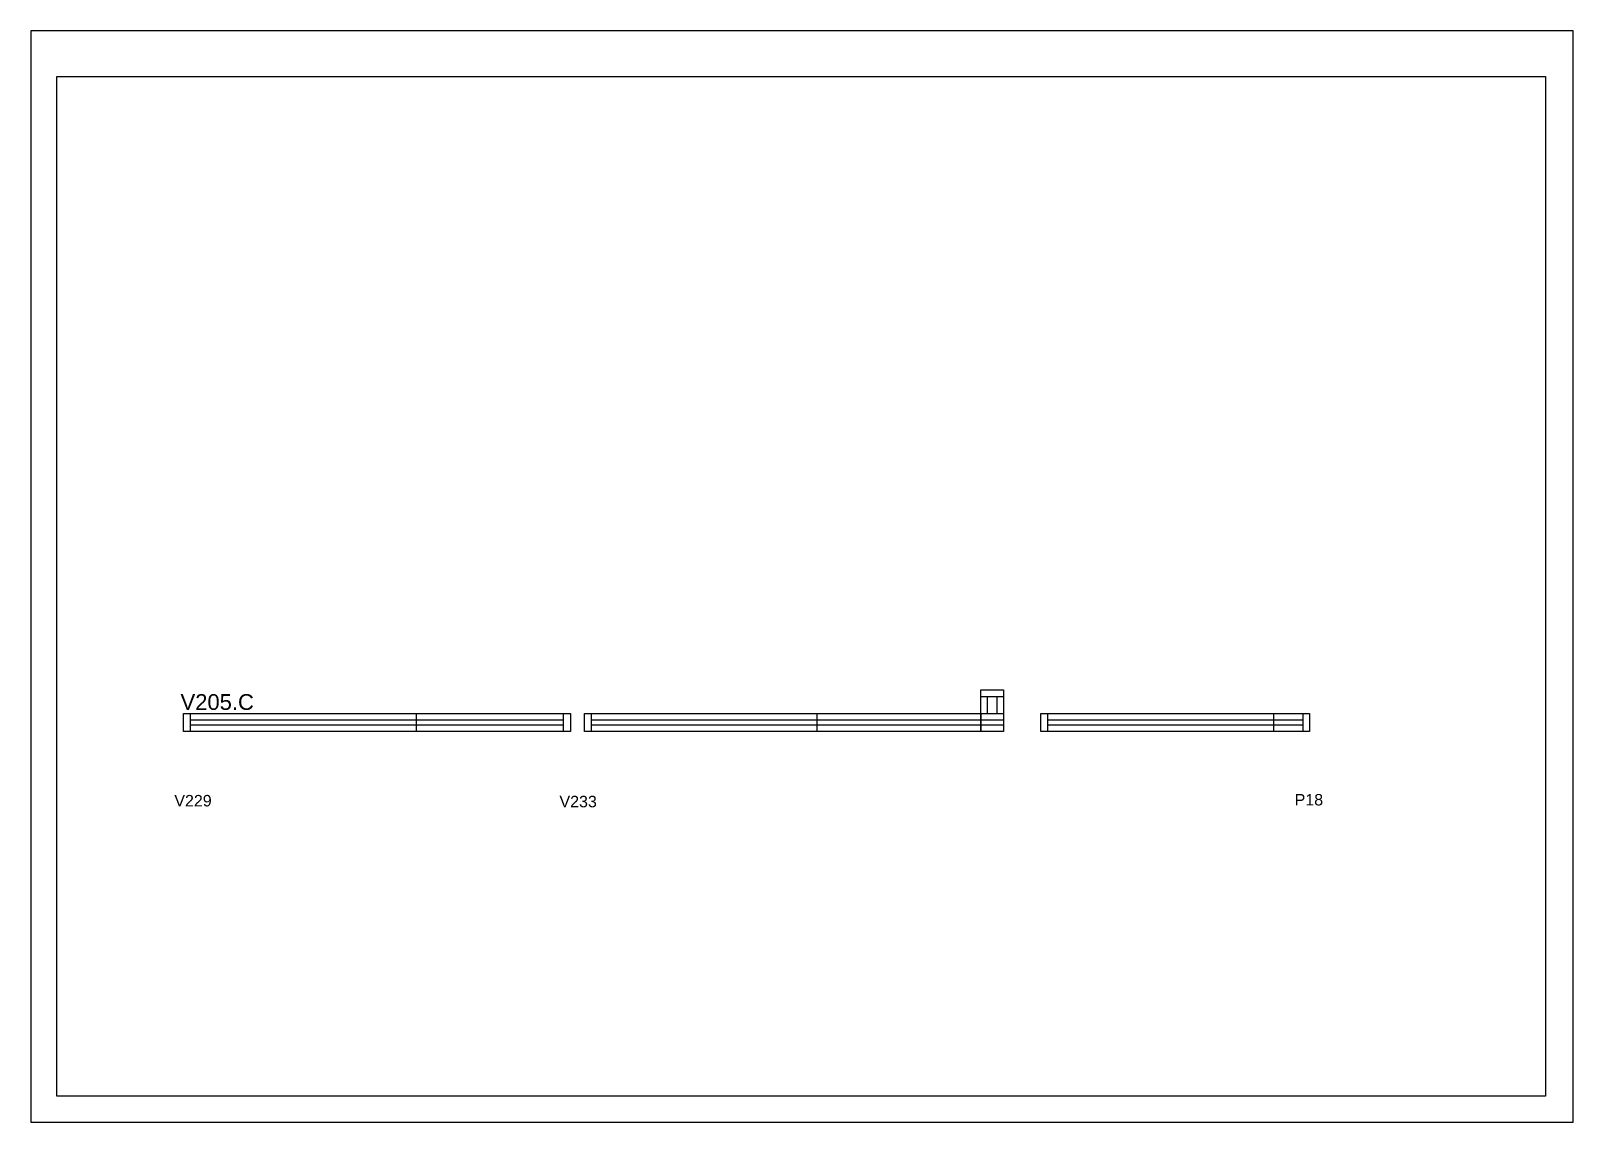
# Paper-space layout '06' of a CAD drawing. Extents: x 0 to 297, y 0 to 210.
# The model-space entities are those that its viewports show. They can reach past a viewport. Long polylines and large blocks are cut down to what shows.
import ezdxf

# ---------------------------------------------------------------- set-up
doc = ezdxf.new("R2010")
doc.units = 0
for name, color, linetype in [('5', 5, 'Continuous'), ('NOMENCLATURA', 7, 'Continuous'), ('Painéis', 200, 'Continuous'), ('SARR_2.2x7', 40, 'Continuous')]:
    doc.layers.add(name, color=color, linetype=linetype)
doc.styles.get("Standard").update_dxf_attribs({"font": 'arial.ttf'})

msp = doc.modelspace()

# ---------------------------------------------------------------- linework, layer by layer
at = {"layer": 'Painéis'}
for p, q in [((1924.1, 17126), (1924.1, 17145)), ((2344.2, 17126), (2344.2, 17145)), ((2822.8, 17126), (2822.8, 17145))]:
    msp.add_line(p, q, dxfattribs=at)
msp.add_lwpolyline([(2515.6, 17169.5), (2539.6, 17169.5), (2539.6, 17126), (2515.6, 17126), (2515.6, 17169.5)], dxfattribs=at)
for points in [[(2085.6, 17126), (1680.1, 17126), (1680.1, 17145), (2085.6, 17145)], [(2515.6, 17126), (2100.2, 17126), (2100.2, 17145), (2515.6, 17145)], [(2578.8, 17145), (2860.3, 17145), (2860.3, 17126), (2578.8, 17126)]]:
    msp.add_lwpolyline(points, close=True, dxfattribs=at)
at = {"layer": 'SARR_2.2x7', "linetype": 'Continuous'}
for p, q in [((2515.6, 17162.5), (2539.6, 17162.5)), ((2522.6, 17145), (2522.6, 17162.5)), ((2532.6, 17162.5), (2532.6, 17145)), ((1687.1, 17145), (1687.1, 17126)), ((1924.1, 17138), (1687.1, 17138)), ((2078.1, 17138), (1924.1, 17138)), ((2078.1, 17145), (2078.1, 17126)), ((2107.2, 17145), (2107.2, 17126)), ((2344.2, 17138), (2107.2, 17138)), ((2539.6, 17138), (2344.2, 17138)), ((2515.6, 17145), (2539.6, 17145)), ((2585.8, 17145), (2585.8, 17126)), ((2853.3, 17138), (2585.8, 17138)), ((2853.3, 17145), (2853.3, 17126)), ((1687.1, 17133), (1924.1, 17133)), ((1924.1, 17133), (2078.1, 17133)), ((2107.2, 17133), (2344.2, 17133)), ((2344.2, 17133), (2539.6, 17133)), ((2585.8, 17133), (2853.3, 17133))]:
    msp.add_line(p, q, dxfattribs=at)

# ---------------------------------------------------------------- texts
at = {"layer": '5', "linetype": 'Continuous'}
for s, p in [('V229', (1670.4, 17047.5)), ('V233', (2074.1, 17046.6)), ('P18', (2844.7, 17048.5))]:
    msp.add_text(s, height=12, rotation=360, dxfattribs=at).set_placement(p)
at = {"layer": 'NOMENCLATURA', "linetype": 'Continuous'}
msp.add_text('V205.C', height=16.5, dxfattribs=at).set_placement((1676.9, 17148.6))

psp = doc.layouts.new('06')

# ---------------------------------------------------------------- linework, layer by layer
for points in [[(0, 0), (297, 0), (297, 210), (0, 210)], [(291.7, 5), (5, 5), (5, 201.23), (291.7, 201.23)]]:
    psp.add_lwpolyline(points, close=True)

# ---------------------------------------------------------------- viewports
at = {"layer": 'Defpoints'}
psp.add_viewport(center=(148.35, 103.12), size=(286.7, 196.2308), view_center_point=(2327.49, 17278.11), view_height=1068.128, dxfattribs=at)

doc.saveas('drawing.dxf')
